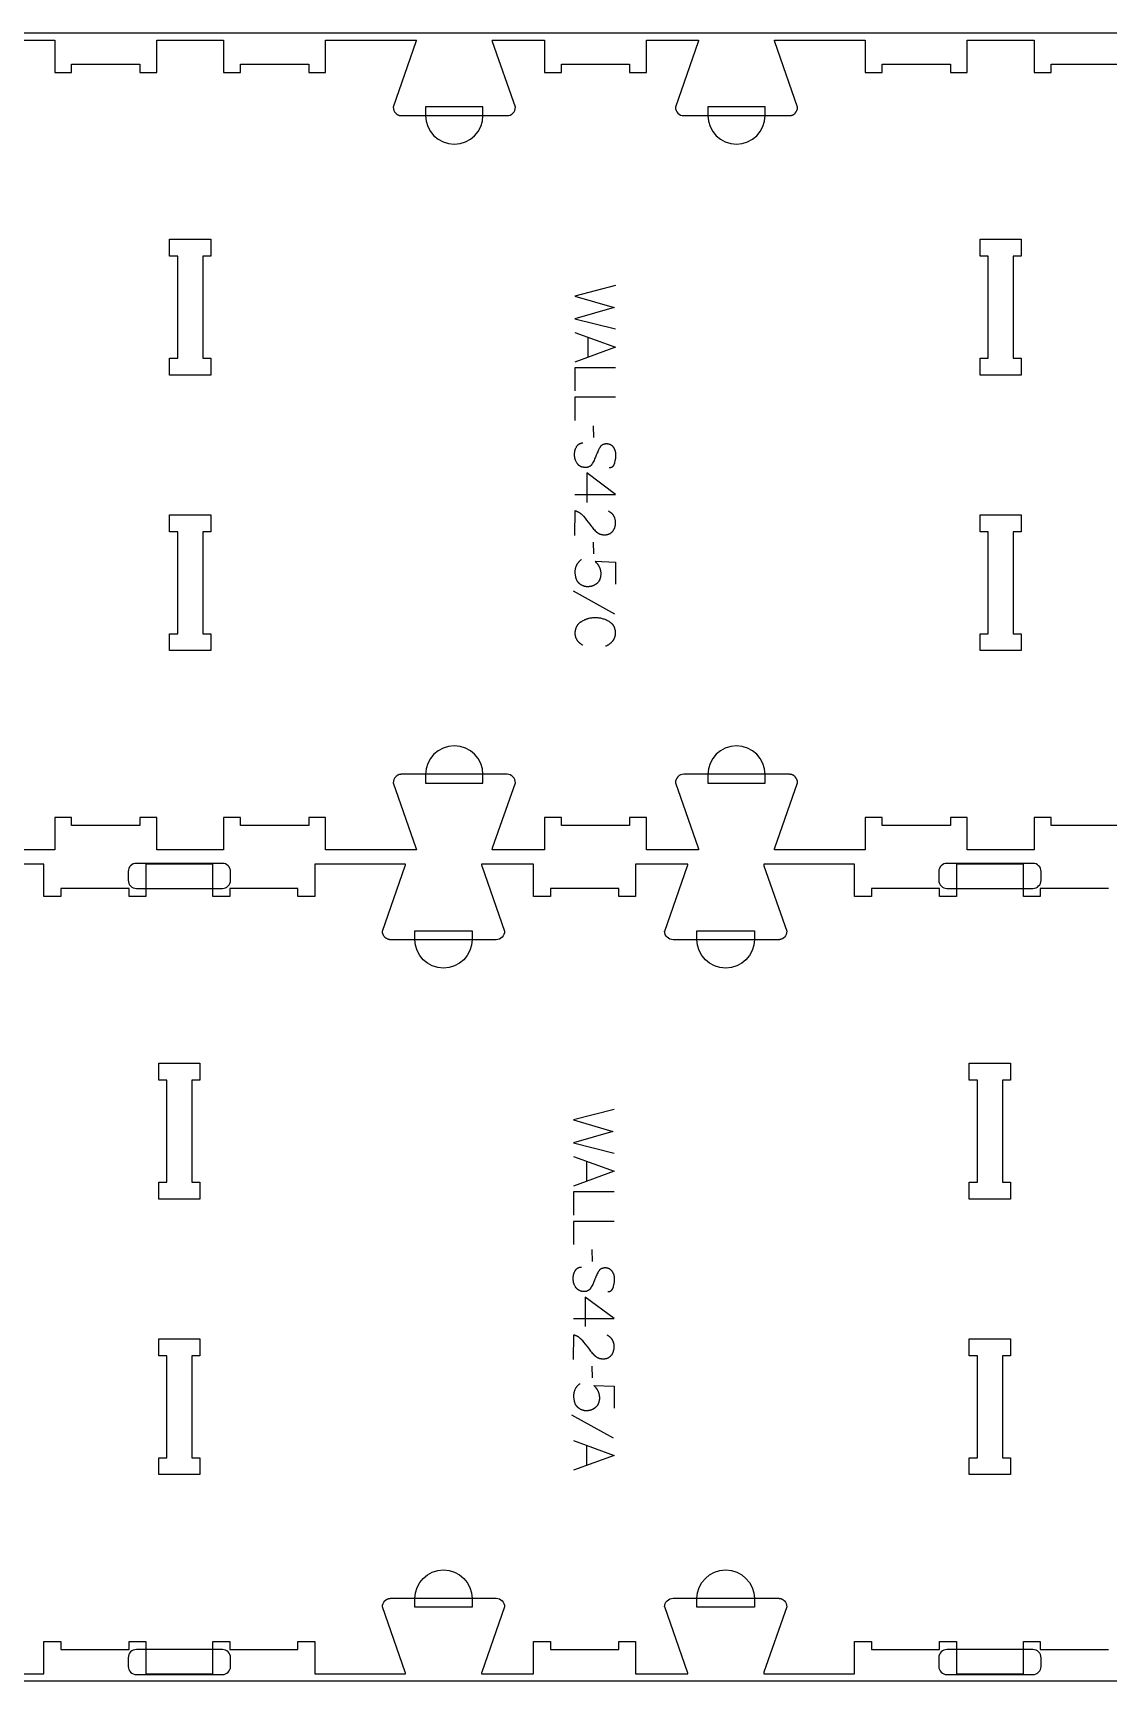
# Model space of a CAD drawing. Extents: x 0 to 4485, y 0 to 10771.
# Drawn here: x 796 to 1592, y 5669 to 6889 of the extents above; entities that cross this region are included whole.
import ezdxf

# ---------------------------------------------------------------- set-up
doc = ezdxf.new("R2010")
doc.units = 0
for name, color, linetype in [('0_SHEET_SPRUCEPLY_2440X122', 1, 'CONTINUOUS'), ('1_ANYTOOL_1MMDEEP_LABELS_S', 2, 'CONTINUOUS'), ('3_ANYTOOL_CUTTHROUGH_INSID', 4, 'CONTINUOUS'), ('4_ANYTOOL_CUTTHROUGH_OUTSI', 5, 'CONTINUOUS'), ('5_ANYTOOL_HALF_MILL_9MM_IN', 3, 'CONTINUOUS')]:
    doc.layers.add(name, color=color, linetype=linetype)

msp = doc.modelspace()

# ---------------------------------------------------------------- linework, layer by layer
at = {"layer": '0_SHEET_SPRUCEPLY_2440X122'}
msp.add_lwpolyline([(2737.9, 6889.4), (2737.9, 5669.4), (297.9, 5669.4), (297.9, 6889.4)], close=True, dxfattribs=at)
at = {"layer": '1_ANYTOOL_1MMDEEP_LABELS_S', "color": 2}
for points in [[(1227.1, 6702.5), (1197.1, 6694.7), (1226.2, 6686.3), (1197.1, 6677.8), (1227.1, 6670.3)], [(1197.1, 6667.7), (1227.1, 6656.9), (1197.1, 6645.8)], [(1206.7, 6664.3), (1206.7, 6649.4)], [(1227.1, 6641.5), (1197.1, 6641.5), (1197.1, 6624.4)], [(1227.1, 6619.7), (1197.1, 6619.7), (1197.1, 6602.6)], [(1211, 6590), (1210.9, 6598.7)], [(1222.5, 6567.7), (1222.7, 6567.7), (1222.8, 6567.7), (1222.9, 6567.7), (1223, 6567.7), (1223.1, 6567.7), (1223.2, 6567.7), (1223.2, 6567.8), (1223.3, 6567.8), (1223.4, 6567.8), (1223.5, 6567.8), (1223.6, 6567.8), (1223.7, 6567.8), (1223.8, 6567.9), (1223.8, 6567.9), (1223.9, 6567.9), (1224, 6567.9), (1224.1, 6568), (1224.1, 6568), (1224.2, 6568), (1224.3, 6568.1), (1224.4, 6568.1), (1224.4, 6568.1), (1224.5, 6568.2), (1224.6, 6568.2), (1224.6, 6568.2), (1224.7, 6568.3), (1224.8, 6568.3), (1224.8, 6568.4), (1224.9, 6568.4), (1225, 6568.5), (1225, 6568.5), (1225.1, 6568.6), (1225.2, 6568.6), (1225.2, 6568.7), (1225.3, 6568.7), (1225.3, 6568.8), (1225.4, 6568.9), (1225.4, 6568.9), (1225.5, 6569), (1225.6, 6569.1), (1225.6, 6569.1), (1225.7, 6569.2), (1225.7, 6569.3), (1225.8, 6569.3), (1225.8, 6569.4), (1225.9, 6569.5), (1225.9, 6569.6), (1225.9, 6569.6), (1226, 6569.7), (1226, 6569.8), (1226.1, 6569.9), (1226.2, 6570), (1226.2, 6570.2), (1226.3, 6570.4), (1226.4, 6570.6), (1226.4, 6570.8), (1226.5, 6571), (1226.7, 6571.8), (1226.9, 6572.6), (1227.1, 6573.4), (1227.2, 6574.2), (1227.3, 6574.5), (1227.3, 6574.9), (1227.4, 6575.3), (1227.4, 6575.7), (1227.4, 6576), (1227.4, 6576.4), (1227.4, 6576.7), (1227.4, 6577.1), (1227.4, 6577.3), (1227.4, 6577.5), (1227.4, 6577.7), (1227.4, 6577.9), (1227.4, 6578.1), (1227.4, 6578.2), (1227.4, 6578.4), (1227.3, 6578.6), (1227.3, 6578.8), (1227.3, 6579), (1227.2, 6579.2), (1227.2, 6579.3), (1227.1, 6579.5), (1227.1, 6579.7), (1227, 6579.9), (1227, 6580.1), (1226.9, 6580.2), (1226.9, 6580.4), (1226.8, 6580.6), (1226.7, 6580.8), (1226.7, 6580.9), (1226.6, 6581.1), (1226.5, 6581.3), (1226.4, 6581.4), (1226.3, 6581.6), (1226.2, 6581.8), (1226.2, 6581.9), (1226.1, 6582.1), (1226, 6582.2), (1225.8, 6582.4), (1225.7, 6582.6), (1225.6, 6582.7), (1225.5, 6582.9), (1225.4, 6583), (1225.3, 6583.2), (1225.1, 6583.3), (1225, 6583.4), (1224.9, 6583.6), (1224.8, 6583.7), (1224.6, 6583.8), (1224.5, 6583.9), (1224.3, 6584), (1224.2, 6584.1), (1224, 6584.2), (1223.9, 6584.3), (1223.7, 6584.4), (1223.6, 6584.5), (1223.4, 6584.6), (1223.3, 6584.6), (1223.1, 6584.7), (1222.9, 6584.8), (1222.7, 6584.8), (1222.6, 6584.9), (1222.4, 6585), (1222.2, 6585), (1222, 6585), (1221.8, 6585.1), (1221.6, 6585.1), (1221.4, 6585.1), (1221.2, 6585.2), (1221, 6585.2), (1220.8, 6585.2), (1220.6, 6585.2), (1220.4, 6585.2), (1220.2, 6585.2), (1220, 6585.2), (1219.8, 6585.2), (1219.6, 6585.1), (1219.4, 6585.1), (1219.2, 6585.1), (1219, 6585.1), (1218.8, 6585), (1218.6, 6585), (1218.4, 6584.9), (1218.3, 6584.9), (1218.1, 6584.8), (1218, 6584.8), (1217.9, 6584.7), (1217.8, 6584.7), (1217.7, 6584.7), (1217.7, 6584.6), (1217.6, 6584.6), (1217.5, 6584.5), (1217.4, 6584.5), (1217.3, 6584.4), (1217.3, 6584.4), (1217.2, 6584.3), (1217.1, 6584.3), (1217, 6584.2), (1217, 6584.2), (1216.9, 6584.1), (1216.8, 6584.1), (1216.7, 6584), (1216.7, 6584), (1216.6, 6583.9), (1216.5, 6583.9), (1216.5, 6583.8), (1216.4, 6583.7), (1216.3, 6583.7), (1216.3, 6583.6), (1216.1, 6583.5), (1216, 6583.3), (1215.9, 6583.2), (1215.8, 6583), (1215.7, 6582.9), (1215.6, 6582.7), (1215.5, 6582.5), (1215.4, 6582.4), (1215, 6581.7), (1214.6, 6580.9), (1214.2, 6580.2), (1213.9, 6579.4), (1213.5, 6578.6), (1213.2, 6577.8), (1212.9, 6577), (1212.6, 6576.2), (1212.2, 6575.4), (1211.9, 6574.6), (1211.6, 6573.8), (1211.2, 6573), (1210.8, 6572.3), (1210.4, 6571.5), (1210, 6570.8), (1209.6, 6570.2), (1209.5, 6570), (1209.4, 6569.8), (1209.3, 6569.7), (1209.2, 6569.6), (1209.2, 6569.5), (1209.1, 6569.5), (1209, 6569.4), (1209, 6569.3), (1208.9, 6569.2), (1208.8, 6569.2), (1208.8, 6569.1), (1208.7, 6569.1), (1208.6, 6569), (1208.6, 6568.9), (1208.5, 6568.9), (1208.4, 6568.8), (1208.4, 6568.8), (1208.3, 6568.7), (1208.2, 6568.6), (1208.1, 6568.6), (1208.1, 6568.5), (1208, 6568.5), (1207.9, 6568.5), (1207.8, 6568.4), (1207.7, 6568.4), (1207.7, 6568.3), (1207.6, 6568.3), (1207.5, 6568.2), (1207.4, 6568.2), (1207.3, 6568.2), (1207.2, 6568.1), (1207.1, 6568.1), (1207.1, 6568.1), (1207, 6568), (1206.9, 6568), (1206.8, 6568), (1206.7, 6567.9), (1206.5, 6567.9), (1206.3, 6567.9), (1206.1, 6567.8), (1205.9, 6567.8), (1205.7, 6567.8), (1205.5, 6567.7), (1205.3, 6567.7), (1205.1, 6567.7), (1204.9, 6567.7), (1204.6, 6567.7), (1204.4, 6567.7), (1204.2, 6567.8), (1203.9, 6567.8), (1203.7, 6567.8), (1203.5, 6567.8), (1203.3, 6567.9), (1203.1, 6567.9), (1202.8, 6568), (1202.6, 6568), (1202.4, 6568.1), (1202.2, 6568.1), (1202, 6568.2), (1201.8, 6568.3), (1201.6, 6568.3), (1201.5, 6568.4), (1201.3, 6568.5), (1201.1, 6568.6), (1200.9, 6568.7), (1200.8, 6568.8), (1200.6, 6568.9), (1200.4, 6569), (1200.3, 6569.1), (1200.1, 6569.3), (1200, 6569.4), (1199.8, 6569.5), (1199.7, 6569.6), (1199.5, 6569.8), (1199.4, 6569.9), (1199.2, 6570.1), (1199.1, 6570.2), (1199, 6570.4), (1198.9, 6570.6), (1198.7, 6570.7), (1198.6, 6570.9), (1198.4, 6571.3), (1198.2, 6571.6), (1198, 6572), (1197.8, 6572.4), (1197.7, 6572.8), (1197.5, 6573.1), (1197.4, 6573.3), (1197.4, 6573.5), (1197.3, 6573.7), (1197.3, 6573.9), (1197.2, 6574.1), (1197.1, 6574.3), (1197.1, 6574.5), (1197, 6574.7), (1197, 6574.9), (1197, 6575.1), (1196.9, 6575.3), (1196.9, 6575.5), (1196.9, 6575.7), (1196.8, 6575.9), (1196.8, 6576.3), (1196.8, 6576.7), (1196.8, 6577.1), (1196.8, 6577.5), (1196.8, 6577.9), (1196.8, 6578.3), (1196.8, 6578.7), (1196.9, 6579.1), (1197, 6579.5), (1197, 6579.9), (1197.1, 6580.3), (1197.2, 6580.7), (1197.3, 6581), (1197.5, 6581.4), (1197.6, 6581.8), (1197.8, 6582.1), (1197.9, 6582.5), (1198.1, 6582.8), (1198.3, 6583.2), (1198.4, 6583.3), (1198.5, 6583.5), (1198.6, 6583.7), (1198.7, 6583.8), (1198.8, 6584), (1199, 6584.1), (1199.1, 6584.2), (1199.2, 6584.4), (1199.3, 6584.5), (1199.4, 6584.6), (1199.6, 6584.7), (1199.7, 6584.9), (1199.8, 6584.9), (1199.8, 6585), (1199.9, 6585), (1200, 6585.1), (1200.1, 6585.1), (1200.1, 6585.1), (1200.2, 6585.2), (1200.3, 6585.2), (1200.3, 6585.3), (1200.4, 6585.3), (1200.5, 6585.4), (1200.6, 6585.4), (1200.6, 6585.4), (1200.7, 6585.5), (1200.8, 6585.5), (1200.9, 6585.5), (1201, 6585.6), (1201, 6585.6), (1201.1, 6585.6), (1201.2, 6585.7), (1201.4, 6585.7), (1201.5, 6585.8), (1201.7, 6585.8), (1201.9, 6585.8), (1202.1, 6585.9), (1202.2, 6585.9), (1202.4, 6585.9), (1202.6, 6585.9), (1202.8, 6585.9), (1203, 6585.9)], [(1197.1, 6547.7), (1227.1, 6547.7), (1205.8, 6563.7)], [(1205.8, 6563.7), (1205.8, 6541.9)], [(1197.1, 6517.5), (1197.2, 6535.8), (1197.6, 6535.6), (1197.9, 6535.6), (1198.1, 6535.5), (1198.3, 6535.4), (1198.5, 6535.3), (1198.7, 6535.2), (1199, 6535.1), (1199.2, 6535), (1199.4, 6534.9), (1199.6, 6534.8), (1199.8, 6534.7), (1200, 6534.6), (1200.2, 6534.5), (1200.4, 6534.3), (1200.6, 6534.2), (1200.8, 6534.1), (1201, 6533.9), (1201.1, 6533.8), (1201.3, 6533.7), (1201.5, 6533.5), (1201.7, 6533.4), (1201.9, 6533.2), (1202, 6533.1), (1202.2, 6532.9), (1202.4, 6532.8), (1202.5, 6532.6), (1202.7, 6532.4), (1202.9, 6532.3), (1203, 6532.1), (1203.3, 6531.7), (1204.6, 6530.3), (1205.7, 6528.8), (1206.9, 6527.3), (1208, 6525.7), (1208.6, 6525), (1209.2, 6524.2), (1209.7, 6523.5), (1210.3, 6522.8), (1210.9, 6522.2), (1211.5, 6521.5), (1212.1, 6520.9), (1212.7, 6520.3), (1212.9, 6520.2), (1213.1, 6520), (1213.2, 6519.9), (1213.4, 6519.8), (1213.6, 6519.6), (1213.7, 6519.5), (1213.9, 6519.4), (1214.1, 6519.3), (1214.2, 6519.2), (1214.4, 6519.1), (1214.6, 6519), (1214.8, 6518.9), (1215, 6518.8), (1215.1, 6518.7), (1215.3, 6518.6), (1215.5, 6518.5), (1215.7, 6518.5), (1215.9, 6518.4), (1216.1, 6518.3), (1216.3, 6518.3), (1216.5, 6518.2), (1216.7, 6518.2), (1216.9, 6518.1), (1217.1, 6518.1), (1217.3, 6518.1), (1217.6, 6518), (1217.8, 6518), (1218, 6518), (1218.2, 6518), (1218.4, 6518), (1218.7, 6518), (1218.9, 6518), (1219.1, 6518), (1219.4, 6518), (1219.6, 6518), (1219.9, 6518), (1220.1, 6518), (1220.3, 6518), (1220.5, 6518.1), (1220.8, 6518.1), (1221, 6518.2), (1221.2, 6518.2), (1221.4, 6518.2), (1221.6, 6518.3), (1221.8, 6518.4), (1222, 6518.4), (1222.2, 6518.5), (1222.4, 6518.6), (1222.6, 6518.7), (1222.8, 6518.8), (1223, 6518.8), (1223.2, 6518.9), (1223.3, 6519), (1223.5, 6519.1), (1223.7, 6519.3), (1223.8, 6519.4), (1224, 6519.5), (1224.2, 6519.6), (1224.3, 6519.8), (1224.5, 6519.9), (1224.6, 6520), (1224.7, 6520.2), (1224.9, 6520.3), (1225, 6520.5), (1225.1, 6520.6), (1225.3, 6520.8), (1225.4, 6521), (1225.5, 6521.1), (1225.6, 6521.3), (1225.7, 6521.5), (1225.8, 6521.6), (1225.9, 6521.8), (1226, 6522), (1226.1, 6522.2), (1226.2, 6522.4), (1226.3, 6522.6), (1226.4, 6522.8), (1226.4, 6522.9), (1226.5, 6523.1), (1226.6, 6523.3), (1226.6, 6523.5), (1226.7, 6523.7), (1226.8, 6524), (1226.8, 6524.2), (1226.9, 6524.4), (1226.9, 6524.6), (1226.9, 6524.8), (1227, 6525), (1227, 6525.2), (1227, 6525.5), (1227.1, 6525.7), (1227.1, 6525.9), (1227.1, 6526.2), (1227.1, 6526.4), (1227.1, 6526.9), (1227.1, 6527.2), (1227.1, 6527.6), (1227.1, 6527.9), (1227, 6528.3), (1227, 6528.6), (1226.9, 6529), (1226.9, 6529.3), (1226.8, 6529.6), (1226.7, 6529.9), (1226.7, 6530.1), (1226.6, 6530.2), (1226.6, 6530.4), (1226.5, 6530.5), (1226.4, 6530.7), (1226.4, 6530.8), (1226.3, 6531), (1226.3, 6531.1), (1226.2, 6531.3), (1226.1, 6531.4), (1226.1, 6531.5), (1226, 6531.7), (1225.9, 6531.8), (1225.8, 6531.9), (1225.8, 6532.1), (1225.7, 6532.2), (1225.6, 6532.3), (1225.5, 6532.5), (1225.4, 6532.6), (1225.3, 6532.7), (1225.2, 6532.8), (1225.1, 6533), (1225, 6533.1), (1224.9, 6533.2), (1224.8, 6533.3), (1224.7, 6533.4), (1224.6, 6533.5), (1224.5, 6533.6), (1224.4, 6533.7), (1224.2, 6533.9), (1224.1, 6534), (1224, 6534.1), (1223.7, 6534.3), (1223.5, 6534.5), (1223.2, 6534.7), (1222.9, 6534.8), (1222.6, 6535), (1222.3, 6535.2), (1222, 6535.4)], [(1211, 6503.8), (1210.9, 6512.6)], [(1201.9, 6499.5), (1201.6, 6499.3), (1201.3, 6499.1), (1201, 6498.8), (1200.7, 6498.6), (1200.5, 6498.4), (1200.2, 6498.2), (1200, 6497.9), (1199.8, 6497.7), (1199.6, 6497.4), (1199.4, 6497.2), (1199.2, 6496.9), (1199, 6496.7), (1198.8, 6496.4), (1198.6, 6496.1), (1198.4, 6495.9), (1198.3, 6495.6), (1198.2, 6495.3), (1198, 6495), (1197.9, 6494.7), (1197.8, 6494.4), (1197.7, 6494.1), (1197.6, 6493.8), (1197.5, 6493.5), (1197.4, 6493.2), (1197.3, 6492.9), (1197.3, 6492.6), (1197.2, 6492.2), (1197.2, 6491.9), (1197.1, 6491.6), (1197.1, 6491.2), (1197.1, 6490.9), (1197.1, 6490.5), (1197.1, 6490.1), (1197.1, 6489.7), (1197.1, 6489.3), (1197.2, 6488.9), (1197.2, 6488.5), (1197.3, 6488.1), (1197.3, 6487.8), (1197.4, 6487.4), (1197.4, 6487), (1197.5, 6486.7), (1197.6, 6486.3), (1197.7, 6486), (1197.8, 6485.6), (1197.9, 6485.3), (1198, 6485), (1198.2, 6484.7), (1198.2, 6484.5), (1198.3, 6484.4), (1198.4, 6484.2), (1198.5, 6484.1), (1198.5, 6483.9), (1198.6, 6483.8), (1198.7, 6483.6), (1198.8, 6483.5), (1198.9, 6483.3), (1199, 6483.2), (1199.1, 6483.1), (1199.2, 6482.9), (1199.4, 6482.8), (1199.5, 6482.7), (1199.6, 6482.5), (1199.7, 6482.4), (1199.9, 6482.3), (1200, 6482.2), (1200.2, 6482), (1200.3, 6481.9), (1200.5, 6481.8), (1200.6, 6481.7), (1200.8, 6481.6), (1200.9, 6481.5), (1201.1, 6481.3), (1201.3, 6481.2), (1201.5, 6481.1), (1201.7, 6481), (1202, 6480.8), (1202.4, 6480.6), (1202.7, 6480.5), (1202.9, 6480.4), (1203.2, 6480.3), (1203.4, 6480.2), (1203.6, 6480.1), (1203.9, 6480), (1204.1, 6480), (1204.4, 6479.9), (1204.6, 6479.9), (1204.9, 6479.8), (1205.1, 6479.8), (1205.3, 6479.7), (1205.6, 6479.7), (1205.8, 6479.7), (1206, 6479.7), (1206.3, 6479.7), (1206.5, 6479.7), (1206.8, 6479.7), (1207.1, 6479.7), (1207.3, 6479.7), (1207.6, 6479.7), (1207.8, 6479.8), (1208.1, 6479.8), (1208.3, 6479.8), (1208.6, 6479.9), (1208.8, 6479.9), (1209.1, 6480), (1209.3, 6480), (1209.5, 6480.1), (1209.8, 6480.1), (1210, 6480.2), (1210.2, 6480.3), (1210.4, 6480.4), (1210.7, 6480.4), (1210.9, 6480.5), (1211.1, 6480.6), (1211.3, 6480.7), (1211.5, 6480.8), (1211.7, 6480.9), (1211.9, 6481), (1212.1, 6481.1), (1212.3, 6481.3), (1212.5, 6481.4), (1212.7, 6481.5), (1212.9, 6481.7), (1213.1, 6481.8), (1213.3, 6481.9), (1213.5, 6482.1), (1213.7, 6482.2), (1213.8, 6482.4), (1214, 6482.5), (1214.2, 6482.7), (1214.3, 6482.9), (1214.5, 6483.1), (1214.6, 6483.2), (1214.8, 6483.4), (1214.9, 6483.6), (1215, 6483.8), (1215.1, 6484), (1215.3, 6484.2), (1215.4, 6484.4), (1215.5, 6484.6), (1215.6, 6484.8), (1215.7, 6485), (1215.8, 6485.2), (1215.8, 6485.5), (1215.9, 6485.7), (1216, 6485.9), (1216, 6486.2), (1216.1, 6486.4), (1216.2, 6486.6), (1216.2, 6486.9), (1216.3, 6487.1), (1216.3, 6487.4), (1216.3, 6487.7), (1216.3, 6487.9), (1216.4, 6488.2), (1216.4, 6488.5), (1216.4, 6488.7), (1216.4, 6489), (1216.4, 6489.4), (1216.4, 6489.7), (1216.4, 6490.1), (1216.3, 6490.4), (1216.3, 6490.7), (1216.2, 6491.1), (1216.2, 6491.4), (1216.1, 6491.7), (1216, 6492), (1215.9, 6492.3), (1215.9, 6492.6), (1215.8, 6492.9), (1215.6, 6493.2), (1215.5, 6493.5), (1215.4, 6493.8), (1215.3, 6494), (1215.1, 6494.3), (1215, 6494.6), (1214.8, 6494.9), (1214.6, 6495.1), (1214.5, 6495.4), (1214.3, 6495.7), (1214.1, 6495.9), (1213.9, 6496.2), (1213.7, 6496.5), (1213.5, 6496.7), (1213.3, 6497), (1213, 6497.2), (1212.6, 6497.8), (1212.1, 6498.3), (1227.1, 6497.6), (1227.1, 6481.4)], [(1226.6, 6459.1), (1195.9, 6476.3)], [(1219.6, 6435.5), (1220, 6435.7), (1220.4, 6435.8), (1220.8, 6436), (1221.2, 6436.2), (1221.5, 6436.4), (1221.9, 6436.6), (1222.2, 6436.8), (1222.6, 6437.1), (1222.9, 6437.3), (1223.2, 6437.5), (1223.5, 6437.8), (1223.9, 6438.1), (1224.1, 6438.3), (1224.4, 6438.6), (1224.7, 6438.9), (1225, 6439.2), (1225.1, 6439.4), (1225.2, 6439.6), (1225.4, 6439.7), (1225.5, 6439.9), (1225.6, 6440.1), (1225.7, 6440.2), (1225.8, 6440.4), (1225.9, 6440.6), (1226, 6440.7), (1226.1, 6440.9), (1226.2, 6441.1), (1226.3, 6441.3), (1226.4, 6441.5), (1226.4, 6441.6), (1226.5, 6441.8), (1226.6, 6442), (1226.6, 6442.2), (1226.7, 6442.4), (1226.8, 6442.6), (1226.8, 6442.8), (1226.9, 6443), (1226.9, 6443.2), (1226.9, 6443.4), (1227, 6443.6), (1227, 6443.8), (1227, 6444), (1227.1, 6444.3), (1227.1, 6444.5), (1227.1, 6444.7), (1227.1, 6444.9), (1227.1, 6445.1), (1227.1, 6445.4), (1227.1, 6445.7), (1227.1, 6446), (1227.1, 6446.4), (1227, 6446.7), (1227, 6447), (1226.9, 6447.3), (1226.9, 6447.6), (1226.8, 6447.9), (1226.7, 6448.2), (1226.6, 6448.5), (1226.6, 6448.8), (1226.4, 6449.1), (1226.3, 6449.4), (1226.3, 6449.5), (1226.2, 6449.7), (1226.1, 6449.8), (1226.1, 6449.9), (1226, 6450.1), (1225.9, 6450.2), (1225.9, 6450.3), (1225.8, 6450.5), (1225.7, 6450.6), (1225.6, 6450.7), (1225.5, 6450.8), (1225.5, 6451), (1225.4, 6451.1), (1225.3, 6451.2), (1225.1, 6451.4), (1224.9, 6451.7), (1224.7, 6451.9), (1224.5, 6452.1), (1224.2, 6452.3), (1224, 6452.5), (1223.8, 6452.7), (1223.5, 6452.9), (1223.3, 6453.1), (1223, 6453.3), (1222.7, 6453.5), (1222.4, 6453.7), (1221.8, 6454), (1221.2, 6454.3), (1220.6, 6454.6), (1220, 6454.9), (1219.4, 6455.2), (1218.8, 6455.4), (1218.1, 6455.6), (1217.5, 6455.8), (1216.8, 6456), (1216.2, 6456.1), (1215.5, 6456.2), (1214.9, 6456.3), (1214.2, 6456.4), (1213.5, 6456.4), (1212.8, 6456.5), (1212.1, 6456.5), (1211.4, 6456.5), (1210.7, 6456.4), (1210, 6456.4), (1209.4, 6456.3), (1208.7, 6456.2), (1208, 6456.1), (1207.4, 6455.9), (1207, 6455.9), (1206.7, 6455.8), (1206.4, 6455.7), (1206.1, 6455.6), (1205.8, 6455.5), (1205.4, 6455.4), (1205.1, 6455.3), (1204.8, 6455.1), (1204.2, 6454.9), (1203.6, 6454.6), (1203, 6454.3), (1202.4, 6454), (1201.8, 6453.6), (1201.5, 6453.5), (1201.2, 6453.3), (1201, 6453.1), (1200.7, 6452.9), (1200.4, 6452.7), (1200.2, 6452.5), (1200, 6452.3), (1199.7, 6452), (1199.5, 6451.8), (1199.3, 6451.6), (1199.1, 6451.3), (1199, 6451.2), (1198.9, 6451.1), (1198.8, 6451), (1198.8, 6450.8), (1198.7, 6450.7), (1198.6, 6450.6), (1198.5, 6450.5), (1198.4, 6450.3), (1198.4, 6450.2), (1198.3, 6450.1), (1198.2, 6449.9), (1198.1, 6449.8), (1198, 6449.5), (1197.9, 6449.2), (1197.8, 6448.9), (1197.7, 6448.6), (1197.6, 6448.3), (1197.5, 6448), (1197.4, 6447.7), (1197.3, 6447.4), (1197.3, 6447.1), (1197.2, 6446.7), (1197.2, 6446.4), (1197.1, 6446.1), (1197.1, 6445.7), (1197.1, 6445.4), (1197.1, 6445), (1197.1, 6444.6), (1197.1, 6444.3), (1197.1, 6444.1), (1197.2, 6443.9), (1197.2, 6443.7), (1197.2, 6443.5), (1197.2, 6443.3), (1197.3, 6443.2), (1197.3, 6443), (1197.3, 6442.8), (1197.4, 6442.7), (1197.4, 6442.5), (1197.5, 6442.3), (1197.5, 6442.2), (1197.6, 6442), (1197.6, 6441.8), (1197.7, 6441.7), (1197.7, 6441.5), (1197.8, 6441.4), (1197.9, 6441.2), (1197.9, 6441.1), (1198, 6440.9), (1198.1, 6440.8), (1198.2, 6440.6), (1198.3, 6440.5), (1198.4, 6440.3), (1198.4, 6440.2), (1198.5, 6440.1), (1198.6, 6439.9), (1198.7, 6439.8), (1198.9, 6439.5), (1199.2, 6439.3), (1199.4, 6439), (1199.6, 6438.8), (1199.8, 6438.5), (1200.1, 6438.3), (1200.3, 6438), (1200.6, 6437.8), (1200.9, 6437.6), (1201.1, 6437.4), (1201.4, 6437.2), (1201.7, 6437), (1202, 6436.8), (1202.3, 6436.6), (1202.6, 6436.4), (1202.9, 6436.2)], [(1226.1, 6092.5), (1196.1, 6084.8), (1225.2, 6076.3), (1196.1, 6067.8), (1226.1, 6060.3)], [(1196.1, 6057.8), (1226.1, 6046.9), (1196.1, 6035.8)], [(1205.6, 6054.3), (1205.6, 6039.4)], [(1226.1, 6031.5), (1196.1, 6031.5), (1196.1, 6014.4)], [(1226.1, 6009.7), (1196.1, 6009.7), (1196.1, 5992.6)], [(1210, 5980), (1209.9, 5988.8)], [(1221.5, 5957.7), (1221.7, 5957.7), (1221.8, 5957.7), (1221.9, 5957.7), (1222, 5957.7), (1222.1, 5957.8), (1222.1, 5957.8), (1222.2, 5957.8), (1222.3, 5957.8), (1222.4, 5957.8), (1222.5, 5957.8), (1222.6, 5957.8), (1222.7, 5957.9), (1222.7, 5957.9), (1222.8, 5957.9), (1222.9, 5957.9), (1223, 5958), (1223.1, 5958), (1223.1, 5958), (1223.2, 5958), (1223.3, 5958.1), (1223.3, 5958.1), (1223.4, 5958.2), (1223.5, 5958.2), (1223.6, 5958.2), (1223.6, 5958.3), (1223.7, 5958.3), (1223.8, 5958.4), (1223.8, 5958.4), (1223.9, 5958.4), (1224, 5958.5), (1224, 5958.5), (1224.1, 5958.6), (1224.1, 5958.7), (1224.2, 5958.7), (1224.3, 5958.8), (1224.3, 5958.8), (1224.4, 5958.9), (1224.4, 5958.9), (1224.5, 5959), (1224.5, 5959.1), (1224.6, 5959.1), (1224.6, 5959.2), (1224.7, 5959.3), (1224.7, 5959.4), (1224.8, 5959.4), (1224.8, 5959.5), (1224.9, 5959.6), (1224.9, 5959.7), (1225, 5959.7), (1225, 5959.8), (1225.1, 5959.9), (1225.1, 5960.1), (1225.2, 5960.2), (1225.3, 5960.4), (1225.4, 5960.6), (1225.4, 5960.8), (1225.5, 5961), (1225.7, 5961.8), (1225.9, 5962.6), (1226.1, 5963.4), (1226.2, 5964.2), (1226.3, 5964.6), (1226.3, 5964.9), (1226.3, 5965.3), (1226.4, 5965.7), (1226.4, 5966), (1226.4, 5966.4), (1226.4, 5966.8), (1226.4, 5967.1), (1226.4, 5967.3), (1226.4, 5967.5), (1226.4, 5967.7), (1226.4, 5967.9), (1226.4, 5968.1), (1226.4, 5968.3), (1226.3, 5968.5), (1226.3, 5968.6), (1226.3, 5968.8), (1226.3, 5969), (1226.2, 5969.2), (1226.2, 5969.4), (1226.1, 5969.6), (1226.1, 5969.7), (1226, 5969.9), (1226, 5970.1), (1225.9, 5970.3), (1225.9, 5970.4), (1225.8, 5970.6), (1225.7, 5970.8), (1225.7, 5970.9), (1225.6, 5971.1), (1225.5, 5971.3), (1225.4, 5971.4), (1225.3, 5971.6), (1225.2, 5971.8), (1225.1, 5971.9), (1225, 5972.1), (1224.9, 5972.3), (1224.8, 5972.4), (1224.7, 5972.6), (1224.6, 5972.7), (1224.5, 5972.9), (1224.4, 5973), (1224.3, 5973.2), (1224.1, 5973.3), (1224, 5973.4), (1223.9, 5973.6), (1223.7, 5973.7), (1223.6, 5973.8), (1223.5, 5973.9), (1223.3, 5974), (1223.2, 5974.1), (1223, 5974.2), (1222.9, 5974.3), (1222.7, 5974.4), (1222.6, 5974.5), (1222.4, 5974.6), (1222.2, 5974.7), (1222.1, 5974.7), (1221.9, 5974.8), (1221.7, 5974.9), (1221.5, 5974.9), (1221.4, 5975), (1221.2, 5975), (1221, 5975.1), (1220.8, 5975.1), (1220.6, 5975.1), (1220.4, 5975.2), (1220.2, 5975.2), (1220, 5975.2), (1219.8, 5975.2), (1219.6, 5975.2), (1219.4, 5975.2), (1219.2, 5975.2), (1219, 5975.2), (1218.8, 5975.2), (1218.6, 5975.2), (1218.4, 5975.1), (1218.2, 5975.1), (1218, 5975.1), (1217.8, 5975), (1217.6, 5975), (1217.4, 5974.9), (1217.2, 5974.9), (1217.1, 5974.8), (1217, 5974.8), (1216.9, 5974.7), (1216.8, 5974.7), (1216.7, 5974.7), (1216.6, 5974.6), (1216.6, 5974.6), (1216.5, 5974.6), (1216.4, 5974.5), (1216.3, 5974.5), (1216.2, 5974.4), (1216.2, 5974.4), (1216.1, 5974.3), (1216, 5974.3), (1215.9, 5974.2), (1215.9, 5974.2), (1215.8, 5974.1), (1215.7, 5974.1), (1215.7, 5974), (1215.6, 5973.9), (1215.5, 5973.9), (1215.5, 5973.8), (1215.4, 5973.8), (1215.3, 5973.7), (1215.3, 5973.6), (1215.1, 5973.5), (1215, 5973.3), (1214.9, 5973.2), (1214.8, 5973), (1214.7, 5972.9), (1214.6, 5972.7), (1214.4, 5972.6), (1214.3, 5972.4), (1214, 5971.7), (1213.6, 5970.9), (1213.2, 5970.2), (1212.9, 5969.4), (1212.5, 5968.7), (1212.2, 5967.9), (1211.9, 5967), (1211.5, 5966.2), (1211.2, 5965.4), (1210.9, 5964.6), (1210.6, 5963.8), (1210.2, 5963), (1209.8, 5962.3), (1209.4, 5961.6), (1209, 5960.9), (1208.6, 5960.2), (1208.5, 5960), (1208.4, 5959.8), (1208.3, 5959.7), (1208.2, 5959.6), (1208.1, 5959.5), (1208.1, 5959.5), (1208, 5959.4), (1208, 5959.3), (1207.9, 5959.3), (1207.8, 5959.2), (1207.8, 5959.1), (1207.7, 5959.1), (1207.6, 5959), (1207.6, 5958.9), (1207.5, 5958.9), (1207.4, 5958.8), (1207.3, 5958.8), (1207.3, 5958.7), (1207.2, 5958.7), (1207.1, 5958.6), (1207, 5958.6), (1207, 5958.5), (1206.9, 5958.5), (1206.8, 5958.4), (1206.7, 5958.4), (1206.6, 5958.3), (1206.6, 5958.3), (1206.5, 5958.3), (1206.4, 5958.2), (1206.3, 5958.2), (1206.2, 5958.2), (1206.1, 5958.1), (1206, 5958.1), (1206, 5958.1), (1205.9, 5958), (1205.8, 5958), (1205.7, 5958), (1205.5, 5957.9), (1205.3, 5957.9), (1205.1, 5957.8), (1204.9, 5957.8), (1204.7, 5957.8), (1204.5, 5957.8), (1204.3, 5957.8), (1204.1, 5957.7), (1203.8, 5957.7), (1203.6, 5957.7), (1203.4, 5957.8), (1203.2, 5957.8), (1202.9, 5957.8), (1202.7, 5957.8), (1202.5, 5957.9), (1202.3, 5957.9), (1202, 5957.9), (1201.8, 5958), (1201.6, 5958), (1201.4, 5958.1), (1201.2, 5958.1), (1201, 5958.2), (1200.8, 5958.3), (1200.6, 5958.4), (1200.4, 5958.4), (1200.3, 5958.5), (1200.1, 5958.6), (1199.9, 5958.7), (1199.7, 5958.8), (1199.6, 5958.9), (1199.4, 5959), (1199.2, 5959.2), (1199.1, 5959.3), (1198.9, 5959.4), (1198.8, 5959.5), (1198.6, 5959.7), (1198.5, 5959.8), (1198.4, 5960), (1198.2, 5960.1), (1198.1, 5960.3), (1198, 5960.4), (1197.8, 5960.6), (1197.7, 5960.8), (1197.6, 5960.9), (1197.4, 5961.3), (1197.2, 5961.7), (1197, 5962), (1196.8, 5962.4), (1196.6, 5962.8), (1196.5, 5963.2), (1196.4, 5963.4), (1196.4, 5963.5), (1196.3, 5963.7), (1196.2, 5963.9), (1196.2, 5964.1), (1196.1, 5964.3), (1196.1, 5964.5), (1196, 5964.7), (1196, 5964.9), (1195.9, 5965.1), (1195.9, 5965.3), (1195.9, 5965.5), (1195.9, 5965.7), (1195.8, 5965.9), (1195.8, 5966.3), (1195.8, 5966.7), (1195.7, 5967.1), (1195.7, 5967.5), (1195.8, 5968), (1195.8, 5968.4), (1195.8, 5968.8), (1195.9, 5969.2), (1195.9, 5969.5), (1196, 5969.9), (1196.1, 5970.3), (1196.2, 5970.7), (1196.3, 5971.1), (1196.5, 5971.4), (1196.6, 5971.8), (1196.8, 5972.2), (1196.9, 5972.5), (1197.1, 5972.9), (1197.3, 5973.2), (1197.4, 5973.4), (1197.5, 5973.5), (1197.6, 5973.7), (1197.7, 5973.8), (1197.8, 5974), (1197.9, 5974.1), (1198.1, 5974.3), (1198.2, 5974.4), (1198.3, 5974.5), (1198.4, 5974.6), (1198.6, 5974.8), (1198.7, 5974.9), (1198.8, 5974.9), (1198.8, 5975), (1198.9, 5975), (1199, 5975.1), (1199, 5975.1), (1199.1, 5975.2), (1199.2, 5975.2), (1199.3, 5975.3), (1199.3, 5975.3), (1199.4, 5975.3), (1199.5, 5975.4), (1199.6, 5975.4), (1199.6, 5975.5), (1199.7, 5975.5), (1199.8, 5975.5), (1199.9, 5975.6), (1199.9, 5975.6), (1200, 5975.6), (1200.1, 5975.6), (1200.2, 5975.7), (1200.3, 5975.7), (1200.5, 5975.8), (1200.7, 5975.8), (1200.9, 5975.8), (1201, 5975.9), (1201.2, 5975.9), (1201.4, 5975.9), (1201.6, 5975.9), (1201.8, 5975.9), (1202, 5975.9)], [(1196.1, 5937.7), (1226.1, 5937.7), (1204.7, 5953.7)], [(1204.7, 5953.7), (1204.7, 5931.9)], [(1196.1, 5907.5), (1196.2, 5925.8), (1196.6, 5925.7), (1196.9, 5925.6), (1197.1, 5925.5), (1197.3, 5925.4), (1197.5, 5925.3), (1197.7, 5925.2), (1197.9, 5925.1), (1198.2, 5925), (1198.4, 5924.9), (1198.6, 5924.8), (1198.8, 5924.7), (1199, 5924.6), (1199.2, 5924.5), (1199.4, 5924.4), (1199.6, 5924.2), (1199.7, 5924.1), (1199.9, 5924), (1200.1, 5923.8), (1200.3, 5923.7), (1200.5, 5923.6), (1200.7, 5923.4), (1200.8, 5923.3), (1201, 5923.1), (1201.2, 5922.9), (1201.4, 5922.8), (1201.5, 5922.6), (1201.7, 5922.5), (1201.9, 5922.3), (1202, 5922.1), (1202.3, 5921.8), (1203.5, 5920.3), (1204.7, 5918.8), (1205.9, 5917.3), (1207, 5915.8), (1207.6, 5915), (1208.2, 5914.3), (1208.7, 5913.6), (1209.3, 5912.9), (1209.9, 5912.2), (1210.5, 5911.6), (1211.1, 5910.9), (1211.7, 5910.3), (1211.9, 5910.2), (1212, 5910), (1212.2, 5909.9), (1212.4, 5909.8), (1212.5, 5909.7), (1212.7, 5909.5), (1212.9, 5909.4), (1213, 5909.3), (1213.2, 5909.2), (1213.4, 5909.1), (1213.6, 5909), (1213.8, 5908.9), (1213.9, 5908.8), (1214.1, 5908.7), (1214.3, 5908.6), (1214.5, 5908.6), (1214.7, 5908.5), (1214.9, 5908.4), (1215.1, 5908.4), (1215.3, 5908.3), (1215.5, 5908.3), (1215.7, 5908.2), (1215.9, 5908.2), (1216.1, 5908.1), (1216.3, 5908.1), (1216.5, 5908.1), (1216.8, 5908), (1217, 5908), (1217.2, 5908), (1217.4, 5908), (1217.6, 5908), (1217.9, 5908), (1218.1, 5908), (1218.4, 5908), (1218.6, 5908), (1218.8, 5908), (1219.1, 5908), (1219.3, 5908.1), (1219.5, 5908.1), (1219.8, 5908.1), (1220, 5908.2), (1220.2, 5908.2), (1220.4, 5908.3), (1220.6, 5908.3), (1220.8, 5908.4), (1221, 5908.5), (1221.2, 5908.5), (1221.4, 5908.6), (1221.6, 5908.7), (1221.8, 5908.8), (1222, 5908.9), (1222.1, 5909), (1222.3, 5909.1), (1222.5, 5909.2), (1222.7, 5909.3), (1222.8, 5909.4), (1223, 5909.5), (1223.1, 5909.6), (1223.3, 5909.8), (1223.4, 5909.9), (1223.6, 5910), (1223.7, 5910.2), (1223.9, 5910.3), (1224, 5910.5), (1224.1, 5910.7), (1224.2, 5910.8), (1224.4, 5911), (1224.5, 5911.2), (1224.6, 5911.3), (1224.7, 5911.5), (1224.8, 5911.7), (1224.9, 5911.8), (1225, 5912), (1225.1, 5912.2), (1225.2, 5912.4), (1225.3, 5912.6), (1225.4, 5912.8), (1225.4, 5913), (1225.5, 5913.2), (1225.6, 5913.4), (1225.6, 5913.6), (1225.7, 5913.8), (1225.7, 5914), (1225.8, 5914.2), (1225.8, 5914.4), (1225.9, 5914.6), (1225.9, 5914.8), (1226, 5915), (1226, 5915.3), (1226, 5915.5), (1226, 5915.7), (1226.1, 5915.9), (1226.1, 5916.2), (1226.1, 5916.4), (1226.1, 5916.9), (1226.1, 5917.3), (1226.1, 5917.6), (1226, 5918), (1226, 5918.3), (1226, 5918.7), (1225.9, 5919), (1225.8, 5919.3), (1225.8, 5919.6), (1225.7, 5919.9), (1225.6, 5920.1), (1225.6, 5920.3), (1225.5, 5920.4), (1225.5, 5920.6), (1225.4, 5920.7), (1225.4, 5920.9), (1225.3, 5921), (1225.2, 5921.1), (1225.2, 5921.3), (1225.1, 5921.4), (1225, 5921.6), (1225, 5921.7), (1224.9, 5921.8), (1224.8, 5922), (1224.7, 5922.1), (1224.7, 5922.2), (1224.6, 5922.4), (1224.5, 5922.5), (1224.4, 5922.6), (1224.3, 5922.7), (1224.2, 5922.9), (1224.1, 5923), (1224, 5923.1), (1223.9, 5923.2), (1223.8, 5923.3), (1223.7, 5923.4), (1223.6, 5923.6), (1223.5, 5923.7), (1223.3, 5923.8), (1223.2, 5923.9), (1223.1, 5924), (1223, 5924.1), (1222.7, 5924.3), (1222.5, 5924.5), (1222.2, 5924.7), (1221.9, 5924.9), (1221.6, 5925), (1221.3, 5925.2), (1221, 5925.4)], [(1210, 5893.8), (1209.9, 5902.6)], [(1200.8, 5889.5), (1200.6, 5889.3), (1200.3, 5889.1), (1200, 5888.9), (1199.7, 5888.6), (1199.5, 5888.4), (1199.2, 5888.2), (1199, 5887.9), (1198.8, 5887.7), (1198.5, 5887.5), (1198.3, 5887.2), (1198.1, 5887), (1197.9, 5886.7), (1197.8, 5886.4), (1197.6, 5886.2), (1197.4, 5885.9), (1197.3, 5885.6), (1197.1, 5885.3), (1197, 5885), (1196.9, 5884.8), (1196.8, 5884.5), (1196.7, 5884.2), (1196.6, 5883.8), (1196.5, 5883.5), (1196.4, 5883.2), (1196.3, 5882.9), (1196.3, 5882.6), (1196.2, 5882.3), (1196.2, 5881.9), (1196.1, 5881.6), (1196.1, 5881.2), (1196.1, 5880.9), (1196.1, 5880.5), (1196.1, 5880.1), (1196.1, 5879.7), (1196.1, 5879.3), (1196.2, 5878.9), (1196.2, 5878.5), (1196.2, 5878.2), (1196.3, 5877.8), (1196.4, 5877.4), (1196.4, 5877), (1196.5, 5876.7), (1196.6, 5876.3), (1196.7, 5876), (1196.8, 5875.7), (1196.9, 5875.3), (1197, 5875), (1197.1, 5874.7), (1197.2, 5874.5), (1197.3, 5874.4), (1197.4, 5874.2), (1197.4, 5874.1), (1197.5, 5873.9), (1197.6, 5873.8), (1197.7, 5873.6), (1197.8, 5873.5), (1197.9, 5873.4), (1198, 5873.2), (1198.1, 5873.1), (1198.2, 5872.9), (1198.4, 5872.8), (1198.5, 5872.7), (1198.6, 5872.6), (1198.7, 5872.4), (1198.9, 5872.3), (1199, 5872.2), (1199.2, 5872.1), (1199.3, 5871.9), (1199.5, 5871.8), (1199.6, 5871.7), (1199.8, 5871.6), (1199.9, 5871.5), (1200.1, 5871.4), (1200.3, 5871.3), (1200.5, 5871.1), (1200.6, 5871), (1201, 5870.8), (1201.4, 5870.6), (1201.7, 5870.5), (1201.9, 5870.4), (1202.1, 5870.3), (1202.4, 5870.2), (1202.6, 5870.1), (1202.9, 5870.1), (1203.1, 5870), (1203.4, 5869.9), (1203.6, 5869.9), (1203.8, 5869.8), (1204.1, 5869.8), (1204.3, 5869.8), (1204.6, 5869.7), (1204.8, 5869.7), (1205, 5869.7), (1205.3, 5869.7), (1205.5, 5869.7), (1205.8, 5869.7), (1206.1, 5869.7), (1206.3, 5869.7), (1206.6, 5869.8), (1206.8, 5869.8), (1207.1, 5869.8), (1207.3, 5869.9), (1207.6, 5869.9), (1207.8, 5869.9), (1208, 5870), (1208.3, 5870), (1208.5, 5870.1), (1208.8, 5870.2), (1209, 5870.2), (1209.2, 5870.3), (1209.4, 5870.4), (1209.7, 5870.5), (1209.9, 5870.5), (1210.1, 5870.6), (1210.3, 5870.7), (1210.5, 5870.8), (1210.7, 5870.9), (1210.9, 5871.1), (1211.1, 5871.2), (1211.3, 5871.3), (1211.5, 5871.4), (1211.7, 5871.5), (1211.9, 5871.7), (1212.1, 5871.8), (1212.3, 5872), (1212.5, 5872.1), (1212.6, 5872.3), (1212.8, 5872.4), (1213, 5872.6), (1213.1, 5872.7), (1213.3, 5872.9), (1213.5, 5873.1), (1213.6, 5873.3), (1213.7, 5873.4), (1213.9, 5873.6), (1214, 5873.8), (1214.1, 5874), (1214.2, 5874.2), (1214.3, 5874.4), (1214.5, 5874.6), (1214.6, 5874.8), (1214.6, 5875), (1214.7, 5875.3), (1214.8, 5875.5), (1214.9, 5875.7), (1215, 5875.9), (1215, 5876.2), (1215.1, 5876.4), (1215.1, 5876.7), (1215.2, 5876.9), (1215.2, 5877.2), (1215.3, 5877.4), (1215.3, 5877.7), (1215.3, 5877.9), (1215.4, 5878.2), (1215.4, 5878.5), (1215.4, 5878.8), (1215.4, 5879), (1215.4, 5879.4), (1215.4, 5879.7), (1215.3, 5880.1), (1215.3, 5880.4), (1215.3, 5880.7), (1215.2, 5881.1), (1215.2, 5881.4), (1215.1, 5881.7), (1215, 5882), (1214.9, 5882.3), (1214.8, 5882.6), (1214.7, 5882.9), (1214.6, 5883.2), (1214.5, 5883.5), (1214.4, 5883.8), (1214.2, 5884.1), (1214.1, 5884.3), (1213.9, 5884.6), (1213.8, 5884.9), (1213.6, 5885.1), (1213.4, 5885.4), (1213.3, 5885.7), (1213.1, 5885.9), (1212.9, 5886.2), (1212.7, 5886.5), (1212.5, 5886.7), (1212.2, 5887), (1212, 5887.3), (1211.5, 5887.8), (1211, 5888.3), (1226.1, 5887.6), (1226.1, 5871.4)], [(1225.6, 5849.1), (1194.8, 5866.3)], [(1196.1, 5847.4), (1226.1, 5836.5), (1196.1, 5825.5)], [(1205.6, 5843.9), (1205.6, 5829)]]:
    msp.add_lwpolyline(points, dxfattribs=at)
at = {"layer": '3_ANYTOOL_CUTTHROUGH_INSID', "color": 4}
for points in [[(897.2, 6736.7), (927.5, 6736.7), (927.5, 6724.2), (921.5, 6724.2), (921.5, 6648.7), (927.5, 6648.7), (927.5, 6636.2), (897, 6636.2), (897, 6648.7), (903, 6648.7), (903, 6724.2), (897, 6724.2), (897, 6736.7)], [(1497.2, 6736.7), (1527.5, 6736.7), (1527.5, 6724.2), (1521.5, 6724.2), (1521.5, 6648.7), (1527.5, 6648.7), (1527.5, 6636.2), (1497, 6636.2), (1497, 6648.7), (1503, 6648.7), (1503, 6724.2), (1497, 6724.2), (1497, 6736.7)], [(927.2, 6432.2), (897, 6432.2), (897, 6444.7), (903, 6444.7), (903, 6520.2), (897, 6520.2), (897, 6532.7), (927.5, 6532.7), (927.5, 6520.2), (921.5, 6520.2), (921.5, 6444.7), (927.5, 6444.7), (927.5, 6432.2)], [(1527.2, 6432.2), (1497, 6432.2), (1497, 6444.7), (1503, 6444.7), (1503, 6520.2), (1497, 6520.2), (1497, 6532.7), (1527.5, 6532.7), (1527.5, 6520.2), (1521.5, 6520.2), (1521.5, 6444.7), (1527.5, 6444.7), (1527.5, 6432.2)], [(919.5, 6126.4), (919.5, 6114.2), (913.5, 6114.2), (913.5, 6038.7), (919.5, 6038.7), (919.5, 6026.2), (889, 6026.2), (889, 6038.7), (895, 6038.7), (895, 6114.2), (889, 6114.2), (889, 6126.7), (919.5, 6126.7)], [(1519.5, 6126.4), (1519.5, 6114.2), (1513.5, 6114.2), (1513.5, 6038.7), (1519.5, 6038.7), (1519.5, 6026.2), (1489, 6026.2), (1489, 6038.7), (1495, 6038.7), (1495, 6114.2), (1489, 6114.2), (1489, 6126.7), (1519.5, 6126.7)], [(889, 5822.4), (889, 5834.7), (895, 5834.7), (895, 5910.2), (889, 5910.2), (889, 5922.7), (919.5, 5922.7), (919.5, 5910.2), (913.5, 5910.2), (913.5, 5834.7), (919.5, 5834.7), (919.5, 5822.2), (889, 5822.2)], [(1489, 5822.4), (1489, 5834.7), (1495, 5834.7), (1495, 5910.2), (1489, 5910.2), (1489, 5922.7), (1519.5, 5922.7), (1519.5, 5910.2), (1513.5, 5910.2), (1513.5, 5834.7), (1519.5, 5834.7), (1519.5, 5822.2), (1489, 5822.2)]]:
    msp.add_lwpolyline(points, close=True, dxfattribs=at)
at = {"layer": '4_ANYTOOL_CUTTHROUGH_OUTSI', "color": 5}
for points in [[(762.2, 6884.2), (812, 6884.2), (812, 6860.2), (824.5, 6860.2), (824.5, 6866.2), (875, 6866.2), (875, 6860.2), (887.5, 6860.2), (887.5, 6884.2), (937, 6884.2), (937, 6860.2), (949.5, 6860.2), (949.5, 6866.2), (1000, 6866.2), (1000, 6860.2), (1012.5, 6860.2), (1012.5, 6884.2), (1062.2, 6884.2), (1079.7, 6884.2), (1079.7, 6884.2, -0.061485), (1079.4, 6882.8), (1062.5, 6834.5), (1062.5, 6834.5), (1062.5, 6834.4), (1062.5, 6834.4, 0.198912), (1064.4, 6830), (1064.5, 6829.9), (1064.6, 6829.8), (1064.7, 6829.7), (1064.8, 6829.6), (1064.9, 6829.5), (1065.1, 6829.4), (1065.2, 6829.3), (1065.3, 6829.2), (1065.4, 6829.1), (1065.6, 6829.1), (1065.7, 6829), (1065.8, 6828.9), (1066, 6828.8), (1066.1, 6828.8), (1066.2, 6828.7), (1066.4, 6828.6), (1066.5, 6828.6), (1066.7, 6828.5), (1066.8, 6828.5), (1067, 6828.4), (1067.1, 6828.4), (1067.3, 6828.4), (1067.4, 6828.3), (1067.6, 6828.3), (1067.7, 6828.3), (1067.9, 6828.2), (1068, 6828.2), (1068.2, 6828.2), (1068.3, 6828.2), (1068.5, 6828.2), (1068.6, 6828.2), (1068.8, 6828.2), (1146.8, 6828.2, 0.414214), (1153, 6834.4), (1153, 6834.5), (1153, 6834.5), (1136.1, 6882.8), (1136.1, 6882.8, -0.061485), (1135.9, 6884.2), (1174.5, 6884.2), (1174.5, 6860.2), (1174.7, 6860.2), (1186.7, 6860.2), (1187, 6860.2), (1187, 6866.2), (1237.5, 6866.2), (1237.5, 6860.2), (1237.7, 6860.2), (1249.7, 6860.2), (1250, 6860.2), (1250, 6884.2), (1288.6, 6884.2), (1288.6, 6884.2, -0.061485), (1288.4, 6882.8), (1271.5, 6834.5), (1271.4, 6834.5), (1271.4, 6834.4), (1271.4, 6834.4, 0.414214), (1277.7, 6828.2), (1355.7, 6828.2), (1355.8, 6828.2), (1356, 6828.2), (1356.1, 6828.2), (1356.3, 6828.2), (1356.4, 6828.2), (1356.6, 6828.2), (1356.7, 6828.3), (1356.9, 6828.3), (1357, 6828.3), (1357.2, 6828.4), (1357.3, 6828.4), (1357.5, 6828.4), (1357.6, 6828.5), (1357.8, 6828.5), (1357.9, 6828.6), (1358.1, 6828.6), (1358.2, 6828.7), (1358.4, 6828.8), (1358.5, 6828.8), (1358.6, 6828.9), (1358.8, 6829), (1358.9, 6829.1), (1359, 6829.1), (1359.2, 6829.2), (1359.3, 6829.3), (1359.4, 6829.4), (1359.5, 6829.5), (1359.7, 6829.6), (1359.8, 6829.7), (1359.9, 6829.8), (1360, 6829.9), (1360.1, 6830, 0.198912), (1361.9, 6834.4), (1361.9, 6834.5), (1361.9, 6834.5), (1345, 6882.8), (1345, 6882.8, -0.061485), (1344.8, 6884.2), (1362.2, 6884.2), (1412, 6884.2), (1412, 6860.2), (1424.5, 6860.2), (1424.5, 6866.2), (1475, 6866.2), (1475, 6860.2), (1487.5, 6860.2), (1487.5, 6884.2), (1537, 6884.2), (1537, 6860.2), (1549.5, 6860.2), (1549.5, 6866.2), (1600, 6866.2)], [(1600, 6302.7), (1549.5, 6302.7), (1549.5, 6308.7), (1537, 6308.7), (1537, 6284.7), (1487.5, 6284.7), (1487.5, 6308.7), (1487.2, 6308.7), (1475, 6308.7), (1475, 6302.7), (1424.5, 6302.7), (1424.5, 6308.7), (1412, 6308.7), (1412, 6284.7), (1344.8, 6284.7), (1344.8, 6284.7, -0.061485), (1345, 6286.1), (1361.9, 6334.3), (1361.9, 6334.4), (1361.9, 6334.4), (1361.9, 6334.4, 0.198912), (1360.1, 6338.8), (1360, 6338.9), (1359.9, 6339), (1359.8, 6339.1), (1359.7, 6339.2), (1359.5, 6339.3), (1359.4, 6339.4), (1359.3, 6339.5), (1359.2, 6339.6), (1359, 6339.7), (1358.9, 6339.8), (1358.8, 6339.9), (1358.6, 6339.9), (1358.5, 6340), (1358.4, 6340.1), (1358.2, 6340.1), (1358.1, 6340.2), (1357.9, 6340.3), (1357.8, 6340.3), (1357.6, 6340.4), (1357.5, 6340.4), (1357.3, 6340.4), (1357.2, 6340.5), (1357, 6340.5), (1356.9, 6340.6), (1356.7, 6340.6), (1356.6, 6340.6), (1356.4, 6340.6), (1356.3, 6340.6), (1356.1, 6340.7), (1356, 6340.7), (1355.8, 6340.7), (1355.7, 6340.7), (1277.7, 6340.7, 0.414214), (1271.4, 6334.4), (1271.4, 6334.4), (1271.5, 6334.3), (1288.4, 6286.1), (1288.4, 6286.1, -0.061485), (1288.6, 6284.7), (1250, 6284.7), (1250, 6308.7), (1237.5, 6308.7), (1237.5, 6302.7), (1187, 6302.7), (1187, 6308.7), (1174.5, 6308.7), (1174.5, 6284.7), (1135.9, 6284.7), (1135.9, 6284.7, -0.061485), (1136.1, 6286.1), (1153, 6334.3), (1153, 6334.4), (1153, 6334.4), (1153, 6334.4, 0.414214), (1146.8, 6340.7), (1068.8, 6340.7), (1068.6, 6340.7), (1068.5, 6340.7), (1068.3, 6340.7), (1068.2, 6340.6), (1068, 6340.6), (1067.9, 6340.6), (1067.7, 6340.6), (1067.6, 6340.6), (1067.4, 6340.5), (1067.3, 6340.5), (1067.1, 6340.4), (1067, 6340.4), (1066.8, 6340.4), (1066.7, 6340.3), (1066.5, 6340.3), (1066.4, 6340.2), (1066.2, 6340.1), (1066.1, 6340.1), (1066, 6340), (1065.8, 6339.9), (1065.7, 6339.9), (1065.6, 6339.8), (1065.4, 6339.7), (1065.3, 6339.6), (1065.2, 6339.5), (1065.1, 6339.4), (1064.9, 6339.3), (1064.8, 6339.2), (1064.7, 6339.1), (1064.6, 6339), (1064.5, 6338.9), (1064.4, 6338.8, 0.198912), (1062.5, 6334.4), (1062.5, 6334.4), (1062.5, 6334.3), (1079.4, 6286.1), (1079.4, 6286.1, -0.061485), (1079.7, 6284.7), (1012.5, 6284.7), (1012.5, 6308.7), (1000, 6308.7), (1000, 6302.7), (949.5, 6302.7), (949.5, 6308.7), (937, 6308.7), (937, 6284.7), (887.5, 6284.7), (887.5, 6308.7), (887.2, 6308.7), (875, 6308.7), (875, 6302.7), (824.5, 6302.7), (824.5, 6308.7), (812, 6308.7), (812, 6284.7), (744.8, 6284.7)], [(1592, 6256.2), (1541.5, 6256.2), (1541.5, 6250.2), (1529, 6250.2), (1529, 6274.2), (1479.5, 6274.2), (1479.5, 6250.2), (1479.2, 6250.2), (1467, 6250.2), (1467, 6256.2), (1416.5, 6256.2), (1416.5, 6250.2), (1404, 6250.2), (1404, 6274.2), (1336.8, 6274.2), (1336.8, 6274.2, 0.061485), (1337, 6272.8), (1353.9, 6224.5), (1353.9, 6224.5), (1353.9, 6224.4), (1353.9, 6224.4, -0.198912), (1352.1, 6220), (1352, 6219.9), (1351.9, 6219.8), (1351.8, 6219.7), (1351.7, 6219.6), (1351.5, 6219.5), (1351.4, 6219.4), (1351.3, 6219.3), (1351.2, 6219.2), (1351, 6219.1), (1350.9, 6219.1), (1350.8, 6219), (1350.6, 6218.9), (1350.5, 6218.8), (1350.4, 6218.8), (1350.2, 6218.7), (1350.1, 6218.6), (1349.9, 6218.6), (1349.8, 6218.5), (1349.6, 6218.5), (1349.5, 6218.4), (1349.3, 6218.4), (1349.2, 6218.4), (1349, 6218.3), (1348.9, 6218.3), (1348.7, 6218.3), (1348.6, 6218.2), (1348.4, 6218.2), (1348.3, 6218.2), (1348.1, 6218.2), (1348, 6218.2), (1347.8, 6218.2), (1347.7, 6218.2), (1269.7, 6218.2, -0.414214), (1263.4, 6224.4), (1263.4, 6224.5), (1263.5, 6224.5), (1280.4, 6272.8), (1280.4, 6272.8, 0.061485), (1280.6, 6274.2), (1242, 6274.2), (1242, 6250.2), (1229.5, 6250.2), (1229.5, 6256.2), (1179, 6256.2), (1179, 6250.2), (1166.5, 6250.2), (1166.5, 6274.2), (1127.9, 6274.2), (1127.9, 6274.2, 0.061485), (1128.1, 6272.8), (1145, 6224.5), (1145, 6224.5), (1145, 6224.4), (1145, 6224.4, -0.414214), (1138.8, 6218.2), (1060.8, 6218.2), (1060.6, 6218.2), (1060.5, 6218.2), (1060.3, 6218.2), (1060.2, 6218.2), (1060, 6218.2), (1059.9, 6218.2), (1059.7, 6218.3), (1059.6, 6218.3), (1059.4, 6218.3), (1059.3, 6218.4), (1059.1, 6218.4), (1059, 6218.4), (1058.8, 6218.5), (1058.7, 6218.5), (1058.5, 6218.6), (1058.4, 6218.6), (1058.2, 6218.7), (1058.1, 6218.8), (1058, 6218.8), (1057.8, 6218.9), (1057.7, 6219), (1057.6, 6219.1), (1057.4, 6219.1), (1057.3, 6219.2), (1057.2, 6219.3), (1057.1, 6219.4), (1056.9, 6219.5), (1056.8, 6219.6), (1056.7, 6219.7), (1056.6, 6219.8), (1056.5, 6219.9), (1056.4, 6220, -0.198912), (1054.5, 6224.4), (1054.5, 6224.5), (1054.5, 6224.5), (1071.4, 6272.8), (1071.4, 6272.8, 0.061485), (1071.7, 6274.2), (1004.5, 6274.2), (1004.5, 6250.2), (992, 6250.2), (992, 6256.2), (941.5, 6256.2), (941.5, 6250.2), (929, 6250.2), (929, 6274.2), (879.5, 6274.2), (879.5, 6250.2), (879.2, 6250.2), (867, 6250.2), (867, 6256.2), (816.5, 6256.2), (816.5, 6250.2), (804, 6250.2), (804, 6274.2), (736.8, 6274.2)], [(754.2, 5674.7), (804, 5674.7), (804, 5698.7), (816.5, 5698.7), (816.5, 5692.7), (867, 5692.7), (867, 5698.7), (879.5, 5698.7), (879.5, 5674.7), (929, 5674.7), (929, 5698.7), (941.5, 5698.7), (941.5, 5692.7), (992, 5692.7), (992, 5698.7), (1004.5, 5698.7), (1004.5, 5674.7), (1071.7, 5674.7), (1071.7, 5674.7, 0.061485), (1071.4, 5676.1), (1054.5, 5724.3), (1054.5, 5724.4), (1054.5, 5724.4), (1054.5, 5724.4, -0.198912), (1056.4, 5728.8), (1056.5, 5728.9), (1056.6, 5729), (1056.7, 5729.1), (1056.8, 5729.2), (1056.9, 5729.3), (1057.1, 5729.4), (1057.2, 5729.5), (1057.3, 5729.6), (1057.4, 5729.7), (1057.6, 5729.8), (1057.7, 5729.9), (1057.8, 5729.9), (1058, 5730), (1058.1, 5730.1), (1058.2, 5730.1), (1058.4, 5730.2), (1058.5, 5730.3), (1058.7, 5730.3), (1058.8, 5730.4), (1059, 5730.4), (1059.1, 5730.4), (1059.3, 5730.5), (1059.4, 5730.5), (1059.6, 5730.6), (1059.7, 5730.6), (1059.9, 5730.6), (1060, 5730.6), (1060.2, 5730.6), (1060.3, 5730.7), (1060.5, 5730.7), (1060.6, 5730.7), (1060.8, 5730.7), (1138.8, 5730.7, -0.414214), (1145, 5724.4), (1145, 5724.4), (1145, 5724.3), (1128.1, 5676.1), (1128.1, 5676.1, 0.061485), (1127.9, 5674.7), (1166.5, 5674.7), (1166.5, 5698.7), (1179, 5698.7), (1179, 5692.7), (1229.5, 5692.7), (1229.5, 5698.7), (1242, 5698.7), (1242, 5674.7), (1280.6, 5674.7), (1280.6, 5674.7, 0.061485), (1280.4, 5676.1), (1263.5, 5724.3), (1263.4, 5724.4), (1263.4, 5724.4), (1263.4, 5724.4, -0.414214), (1269.7, 5730.7), (1347.7, 5730.7), (1347.8, 5730.7), (1348, 5730.7), (1348.1, 5730.7), (1348.3, 5730.6), (1348.4, 5730.6), (1348.6, 5730.6), (1348.7, 5730.6), (1348.9, 5730.6), (1349, 5730.5), (1349.2, 5730.5), (1349.3, 5730.4), (1349.5, 5730.4), (1349.6, 5730.4), (1349.8, 5730.3), (1349.9, 5730.3), (1350.1, 5730.2), (1350.2, 5730.1), (1350.4, 5730.1), (1350.5, 5730), (1350.6, 5729.9), (1350.8, 5729.9), (1350.9, 5729.8), (1351, 5729.7), (1351.2, 5729.6), (1351.3, 5729.5), (1351.4, 5729.4), (1351.5, 5729.3), (1351.7, 5729.2), (1351.8, 5729.1), (1351.9, 5729), (1352, 5728.9), (1352.1, 5728.8, -0.198912), (1353.9, 5724.4), (1353.9, 5724.4), (1353.9, 5724.3), (1337, 5676.1), (1337, 5676.1, 0.061485), (1336.8, 5674.7), (1354.2, 5674.7), (1404, 5674.7), (1404, 5698.7), (1416.5, 5698.7), (1416.5, 5692.7), (1467, 5692.7), (1467, 5698.7), (1479.5, 5698.7), (1479.5, 5674.7), (1529, 5674.7), (1529, 5698.7), (1541.5, 5698.7), (1541.5, 5692.7), (1592, 5692.7)]]:
    msp.add_lwpolyline(points, format="xyb", dxfattribs=at)
at = {"layer": '5_ANYTOOL_HALF_MILL_9MM_IN'}
for points in [[(1086.5, 6828.4, 1), (1129, 6828.4), (1129, 6828.7), (1129, 6834.7), (1086.5, 6834.7), (1086.5, 6828.7), (1086.5, 6828.4)], [(1295.4, 6828.4, 1), (1337.9, 6828.4), (1337.9, 6828.7), (1337.9, 6834.7), (1295.4, 6834.7), (1295.4, 6828.7), (1295.4, 6828.4)], [(1129, 6340.4, 1), (1086.5, 6340.4), (1086.5, 6340.2), (1086.5, 6334.2), (1129, 6334.2), (1129, 6340.2), (1129, 6340.4)], [(1337.9, 6340.4, 1), (1295.4, 6340.4), (1295.4, 6340.2), (1295.4, 6334.2), (1337.9, 6334.2), (1337.9, 6340.2), (1337.9, 6340.4)], [(872.4, 6274.7, 0.414214), (866.4, 6268.7), (866.4, 6262.2, 0.414214), (872.4, 6256.2), (936.1, 6256.2, 0.414214), (942.1, 6262.2), (942.1, 6268.7, 0.414214), (936.1, 6274.7)], [(1472.4, 6274.7, 0.414214), (1466.4, 6268.7), (1466.4, 6262.2, 0.414214), (1472.4, 6256.2), (1536.1, 6256.2, 0.414214), (1542.1, 6262.2), (1542.1, 6268.7, 0.414214), (1536.1, 6274.7)], [(1121, 6218.4, -1), (1078.5, 6218.4), (1078.5, 6218.7), (1078.5, 6224.7), (1121, 6224.7), (1121, 6218.7), (1121, 6218.4)], [(1329.9, 6218.4, -1), (1287.4, 6218.4), (1287.4, 6218.7), (1287.4, 6224.7), (1329.9, 6224.7), (1329.9, 6218.7), (1329.9, 6218.4)], [(1078.5, 5730.4, -1), (1121, 5730.4), (1121, 5730.2), (1121, 5724.2), (1078.5, 5724.2), (1078.5, 5730.2), (1078.5, 5730.4)], [(1287.4, 5730.4, -1), (1329.9, 5730.4), (1329.9, 5730.2), (1329.9, 5724.2), (1287.4, 5724.2), (1287.4, 5730.2), (1287.4, 5730.4)], [(872.4, 5692.7, 0.414214), (866.4, 5686.7), (866.4, 5680.2, 0.414214), (872.4, 5674.2), (936.1, 5674.2, 0.414214), (942.1, 5680.2), (942.1, 5686.7, 0.414214), (936.1, 5692.7)], [(1472.4, 5692.7, 0.414214), (1466.4, 5686.7), (1466.4, 5680.2, 0.414214), (1472.4, 5674.2), (1536.1, 5674.2, 0.414214), (1542.1, 5680.2), (1542.1, 5686.7, 0.414214), (1536.1, 5692.7)]]:
    msp.add_lwpolyline(points, format="xyb", close=True, dxfattribs=at)

doc.saveas('drawing.dxf')
